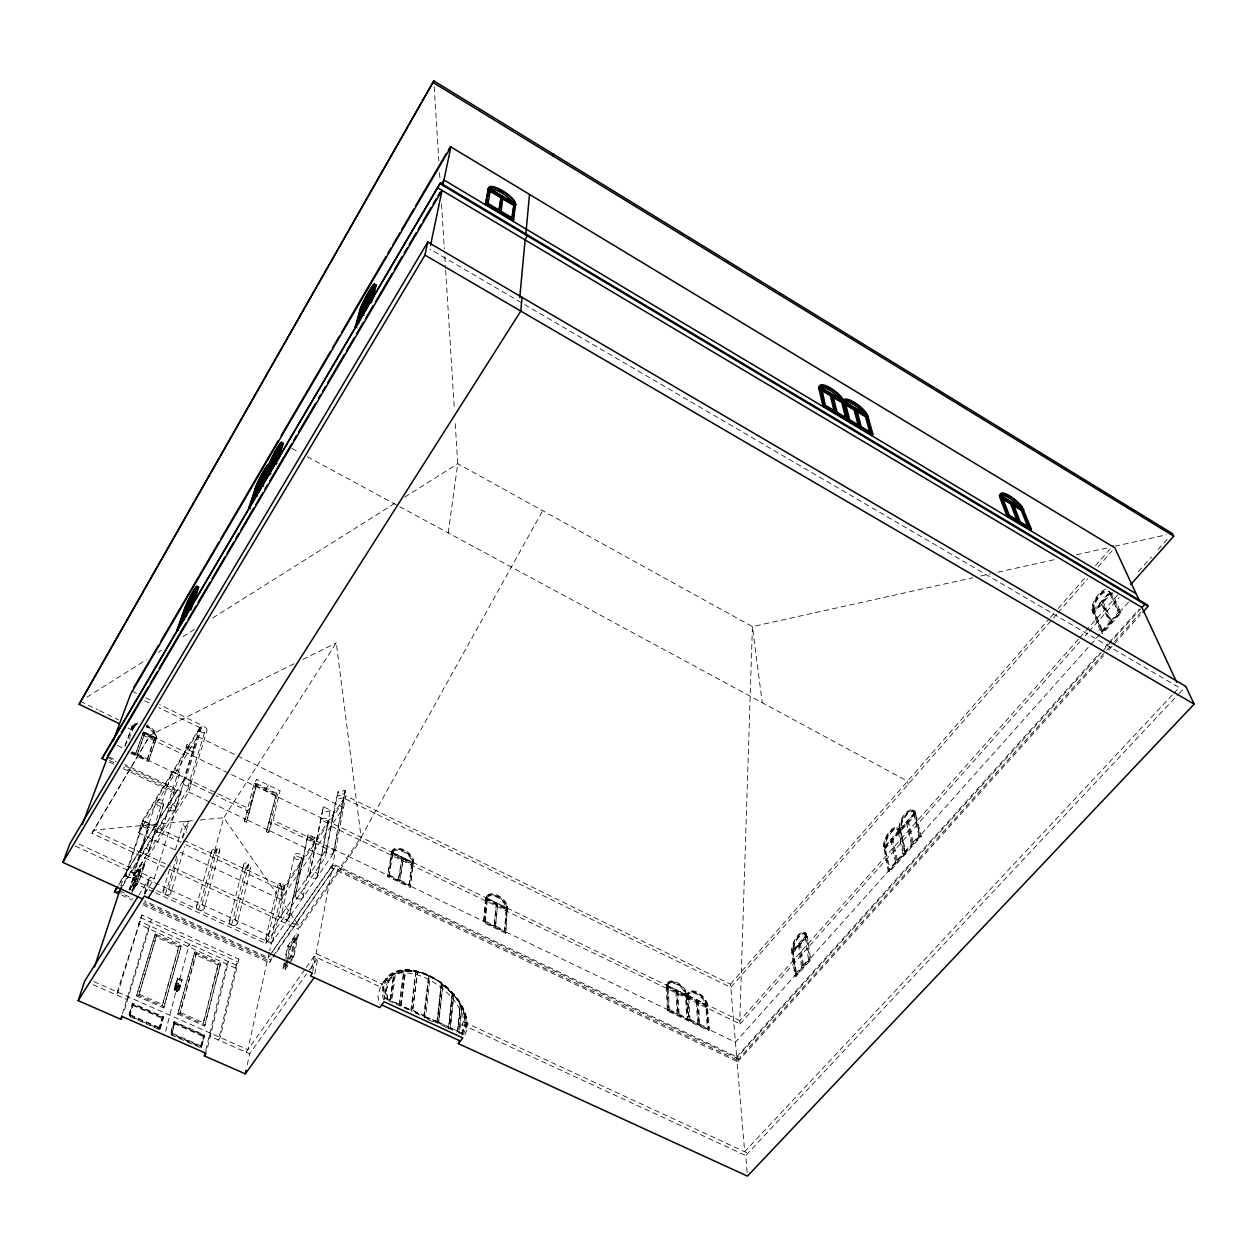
<?xml version="1.0" encoding="UTF-8"?>
<svg xmlns="http://www.w3.org/2000/svg" width="1257" height="1257" viewBox="0 0 1257 1257"><rect width="100%" height="100%" fill="white"/><g stroke="black" fill="none" stroke-linecap="round" stroke-linejoin="round"><path stroke-width="0.75" stroke-dasharray="5 3.75" d="M504.45 931.688L506.461 905.731A11.124 6.222 37.6 0 0 497.568 896.1A11.124 6.222 37.6 0 0 487.952 896.76L486.742 899.384L484.966 922.339L504.45 931.688L506.618 908.465L497.678 904.144L495.368 927.336L497.678 904.144M505.66 933.228L507.105 910.052L485.422 899.556L486.915 896.052A12.381 6.929 37.6 0 1 497.615 895.314A12.381 6.929 37.6 0 1 507.498 906.03L505.66 933.228L483.615 922.654L485.422 899.556L486.915 896.052M176.451 986.274L175.964 985.221A2.388 1.603 31.6 0 1 177.756 982.99A2.388 1.603 31.6 0 1 179.877 986.117A2.388 1.603 31.6 0 1 176.059 985.205L175.1 985.818L176.247 986.368L176.153 985.315L175.006 985.645L174.487 990.626L176.577 986.007L175.823 984.357L177.19 985.127L176.2 986.431L175.037 985.959L175.917 983.43M175.414 990.233L173.843 989.872M187.764 946.427L189.446 943.897L179.94 978.763C170.386 1004.673 182.941 983.477 177.614 987.311C181.919 983.021 174.362 988.96 179.72 986.258M177.583 991.207L176.011 990.846M496.389 903.532L494.08 926.708L496.389 903.532L487.417 899.179L486.679 900.169M486.208 898.582L483.615 922.654M484.966 922.339L487.417 899.179M175.76 984.482C175.053 987.138 176.404 983.115 178.62 987.232M461.743 1007.407L459.591 1031.887L461.932 1032.955L459.182 1032.406L461.743 1007.407L464.807 1015.342L465.216 1027.252M457.469 1031.62L460.298 1003.824L457.878 1031.101L450.257 1028.305L453.761 994.68L450.257 1028.305M448.529 1027.503L452.19 992.637L448.938 1026.985L438.662 1022.962L442.951 984.2L438.662 1022.962M179.295 986.211C176.404 985.975 178.824 987.483 177.913 985.441M436.933 1022.177L441.317 982.88L437.342 1021.642L425.652 1016.976L430.067 976.893M437.735 1023.245L441.82 983.257C428.37 973.924 410.52 966.366 394.509 973.688L387.486 980.759L394.509 973.688L390.786 1001.64M423.908 1016.175L428.763 975.573L423.908 1016.175L412.579 1010.958L417.56 971.802L412.579 1010.958M432.439 1021.532L424.3 1017.777L429.297 975.731L415.988 971.897L403.984 971.174L394.117 974.222M132.048 752.88L147.085 760.108L155.349 735.596A11.957 6.851 29 0 0 146.692 725.776M146.299 726.153A13.308 7.636 29 0 1 155.899 737.058L155.569 739.949L156.559 735.958A13.308 7.636 29 0 0 146.959 725.053M698.279 1001.248L699.725 1024.125L698.923 1025.052L697.478 1002.175L698.279 1001.248L706.638 1005.301L708.21 1028.21L707.392 1029.122L689.197 1020.385L687.846 996.738L688.836 994.098A10.873 5.766 41.7 0 1 697.164 992.983A10.873 5.766 41.7 0 1 706.151 1002.489L708.649 1030.661L667.326 1010.832L666.304 987.091L667.467 983.54A12.114 6.458 41.3 0 1 676.863 982.346A12.114 6.458 41.3 0 1 686.856 992.936L688.867 1019.851L688.066 1020.778L685.882 992.669A10.889 5.814 41.3 0 0 676.91 983.147A10.889 5.814 41.3 0 0 668.457 984.231L667.451 986.855L668.488 1010.439L686.825 1019.238L687.626 1018.311L686.338 995.481L677.916 991.412L677.13 992.323L678.277 1015.153L679.079 1014.21L677.916 991.412M686.746 996.99L687.06 994.334A12.099 6.411 41.7 0 1 696.315 993.093A12.099 6.411 41.7 0 1 706.308 1003.667M410.835 1010.157L415.8 971.535L405.178 971.441L400.857 1005.569L410.835 1010.157L401.25 1005.034L405.571 970.907M399.098 1004.767L403.701 971.362L395.342 974.348L391.744 1001.373L399.506 1004.233L391.744 1001.373M399.883 1005.836L403.984 971.174M391.618 851.586L392.451 850.266A12.57 7.149 35.4 0 1 403.843 849.779A12.57 7.149 35.4 0 1 413.679 860.558L410.159 887.395L387.423 876.49L391.728 851.288A12.57 7.149 35.4 0 1 403.12 850.8A12.57 7.149 35.4 0 1 412.94 861.564L410.159 887.395M408.965 885.839L411.856 861.249A11.297 6.426 35.4 0 0 403.026 851.57A11.297 6.426 35.4 0 0 392.781 852.01L388.869 876.192L408.965 885.839L412.579 862.946L403.356 858.484L399.6 881.346L403.356 858.484M389.984 1000.572L393.63 975.793L389.984 1000.572L387.596 999.472L386.15 989.997L389.104 980.256L386.543 989.463L387.596 999.472M448.199 532.889L457.752 463.723L455.065 420.749M402.051 857.84L398.265 880.701L402.051 857.84L392.797 853.362L392.074 854.383M392.451 850.266L387.423 876.49M388.869 876.192L392.797 853.362M314.847 974.018L317.817 958.007L307.588 972.384M331.078 866.23L330.811 867.66L737.686 1061.756L737.56 1060.232L334.535 867.88L273.335 957.001M155.475 892.784L265.84 943.583L325.249 857.321L337.992 791.831L345.078 790.48L333.765 850.58L335.619 850.235L271.308 943.363L269.752 950.449M311.799 968.754L314.14 956.31L380.431 986.918L385.082 979.91M333.828 852.167A3.881 3.064 9.3 0 0 328.925 848.255A3.881 3.064 9.3 0 0 327.433 853.362A3.881 3.064 9.3 0 0 333.828 852.167L345.141 792.036M312.726 971.362L345.801 795.775L730.506 984.168L736.681 1056.838L333.042 863.983L271.559 952.696M326.286 850.345L336.499 797.598M317.235 876.836L330.34 810.121L323.458 806.774L310.008 873.395M317.612 876.066A4.101 3.205 9.5 0 0 312.412 871.965A4.101 3.205 9.5 0 0 310.872 877.307A4.101 3.205 9.5 0 0 317.612 876.066L328.328 821.434M290.823 960.128L292.865 957.221L296.683 938.382L294.594 937.423L288.529 946.097L284.632 964.983L286.737 965.942L289.801 961.589M309.646 874.165L323.112 807.528M169.664 869.388L298.6 929.316L299.245 926.126L361.105 837.303L542.71 510.672M289.424 963.475L293.824 957.221L298.365 934.658L296.275 933.7L287.602 946.128L284.491 961.212M288.717 959.154L290.76 956.247L294.594 937.423M302.921 897.577L315.083 837.775L308.185 834.475L295.725 894.198M289.503 959.374L291.703 956.247L296.275 933.7M284.098 963.098L282.919 968.754L285.04 969.728L286.203 964.056M286.58 962.171L289.691 947.087L298.365 934.658M286.737 965.942L287.9 960.285M288.293 958.4L290.618 947.071L296.683 938.382M295.364 894.953L307.839 835.214M288.811 918.019L301.366 858.248L294.499 854.98L281.301 915.426M289.157 917.264A4.038 3.095 9.8 0 0 283.988 913.289A4.038 3.095 9.8 0 0 282.542 918.474A4.038 3.095 9.8 0 0 289.157 917.264L301.696 857.525A3.881 3.033 10.2 0 0 296.762 853.613A3.881 3.033 10.2 0 0 295.348 858.704A3.881 3.033 10.2 0 0 301.696 857.525M156.779 890.616L271.308 943.363L270.711 941.933L282.322 888.872L280.091 883.31L268.37 936.276A3.771 2.875 9.9 0 0 267.034 941.084A3.771 2.875 9.9 0 0 273.209 939.969L284.553 887.835M247.299 1064.742L249.656 1053.806L306.457 973.971M142.984 904.82L269.407 962.642L271.968 957.96M269.375 952.209L268.212 957.535L144.429 900.829M179.908 852.152L280.892 899.431L283.563 887.159L345.801 795.775M265.871 938.256L277.671 885.242M265.84 943.583L267.772 934.862L326.883 848.836L271.669 822.345L269.674 830.736L268.401 832.668L266.484 831.757L276.509 793.183L256.931 783.692L246.356 822.141L244.439 821.214L254.134 783.488L256.742 779.434L280.044 790.747L273.083 820.192L270.396 824.262M238.83 959.138L220.242 1037.496L218.467 1040.026L237.133 961.621L238.83 959.138L141.962 915.002L116.304 994.916L118.001 992.292L141.962 915.002M266.484 831.757L276.509 793.183M268.401 832.668L277.404 794.77L280.044 790.747M205.677 1050.459L226.763 964.135L228.46 961.636L206.557 1051.528M237.274 923.345A4.038 3.08 11.1 0 0 232.058 919.386A4.038 3.08 11.1 0 0 230.707 924.539A4.038 3.08 11.1 0 0 237.274 923.345L250.693 868.383M235.122 919.778L249.075 863.103A3.881 3.017 11.5 0 0 243.889 864.062A3.881 3.017 11.5 0 0 245.634 868.288L231.571 925.058M201.12 1045.934L203.76 1035.328L174.896 1022.585L171.361 1034.197L200.413 1046.955L201.12 1045.934L172.068 1033.16L171.361 1034.197M201.089 1047.961L204.734 1035.061L174.236 1021.595L173.545 1022.632L170.355 1034.464L201.089 1047.961L204.734 1035.061M229.403 921.507L243.575 864.8M204.592 1026.042L220.604 963.459L194.882 951.785L177.771 1014.163L204.592 1026.042L220.604 963.459M200.413 1046.955L203.76 1035.328M217.901 964.92L203.147 1023.905L218.577 963.93L217.901 964.92L195.605 954.817L196.281 953.812L179.924 1013.629L195.605 954.817M246.356 822.141L256.931 783.692M244.439 821.214L247.849 810.922L215.984 795.634M246.592 812.855L249.247 808.754L256.742 779.434M204.341 908.151A4.07 3.095 12.1 0 0 199.046 904.144A4.07 3.095 12.1 0 0 197.742 909.361A4.07 3.095 12.1 0 0 204.341 908.151L219.755 850.816M174.236 1021.595L171.062 1033.427L201.796 1046.924M172.068 1033.16L174.896 1022.585M177.771 1014.163L194.882 951.785M179.374 989.746L182.092 979.722L177.787 977.789L174.362 988.835L178.698 990.767L179.374 989.746L175.037 987.798L174.362 988.835M165.563 1031.51L177.127 986.871M198.622 909.879L223.746 817.726L336.263 642.861L361.105 837.303L360.57 840.399L298.6 929.316M176.797 991.019L177.347 986.352M178.698 990.767L182.092 979.722M202.126 904.553L217.65 847.297A3.912 3.048 12.6 0 1 219.441 851.555A3.912 3.048 12.6 0 1 214.256 852.529L217.65 847.297M174.629 990.06L177.787 977.789M160.299 1028.697L163.567 1016.882L132.676 1003.259L128.465 1016.065L159.608 1029.734L160.299 1028.697L129.157 1015.012L128.465 1016.065M196.406 906.297L211.537 851.209M163.661 1007.925L181.354 945.657L155.318 933.841L136.494 995.89L163.661 1007.925L181.354 945.657M158.932 1028.745L162.562 1017.149L133.321 1004.249L132.645 1005.286L129.502 1015.813L158.932 1028.745L162.562 1017.149M159.608 1029.734L163.567 1016.882M178.604 947.118L162.232 1005.789L179.28 946.097L178.604 947.118L156.041 936.889L138.726 995.371L156.701 935.868L156.041 936.889M387.879 980.224L384.862 990.17L386.15 998.655M380.431 986.918L377.948 995.67L379.221 1004.186M487.197 897.749A11.124 6.238 37.6 0 1 496.814 897.074A11.124 6.238 37.6 0 1 505.707 906.706L505.911 908.67L486.742 899.384L487.952 896.76M171.046 892.8A4.101 3.127 13.2 0 0 165.673 888.746A4.101 3.127 13.2 0 0 164.431 894.01A4.101 3.127 13.2 0 0 171.046 892.8L184.7 846.464M129.502 1015.813L133.321 1004.249M136.494 995.89L155.318 933.841M168.784 889.155L178.683 855.844M183.443 837.413A3.944 3.064 13.7 0 1 182.485 837.068L185.832 831.788L188.801 821.795A3.912 3.048 13.8 0 0 183.632 822.769A3.912 3.048 13.8 0 0 185.47 827.059L180.898 842.379L141.397 823.822L200.429 727.976L158.602 707.534M129.157 1015.012L132.676 1003.259M165.327 894.544L177.661 853.236M163.049 890.914L170.371 866.576M175.446 849.732L183.318 823.524M122.416 1013.896L148.279 928.499L149.929 925.938L123.579 1013.063M190.86 783.582L206.965 730.6M153.684 891.967L132.331 882.147L188.707 792.004L191.205 783.755L214.224 794.785M204.482 732.752L188.283 785.782L188.959 787.369M201.968 726.593L185.643 779.481L184.968 777.894L118.095 885.368M183.066 781.681L199.486 728.746M175.179 809.414A4.227 3.315 14.6 0 0 171.046 804.244A4.227 3.315 14.6 0 0 167.967 809.194A4.227 3.315 14.6 0 0 175.179 809.414L201.34 725.038L159.623 704.611M144.744 893.727L154.202 878.8L181.307 791.156M144.901 894.308L150.321 876.993L139.197 894.623M144.178 893.711L148.515 879.853M167.275 806.633L187.057 744.317L194.254 747.821A4.038 3.237 15.3 0 1 188.943 748.858A4.038 3.237 15.3 0 1 187.057 744.317M184.779 751.922L183.852 754.907L142.088 734.716M161.619 831.144A4.211 3.252 14.5 0 0 157.502 826.038A4.211 3.252 14.5 0 0 154.454 830.924A4.211 3.252 14.5 0 0 161.619 831.144L179.61 774.202M133.132 883.75L136.086 885.117L139.496 879.68L143.942 865.759L141.004 864.392L134.169 875.343L129.644 889.312L132.614 890.663L135.426 886.169L139.904 872.217L137.107 876.695L134.169 875.343M148.247 852.529A4.18 3.205 14.4 0 0 144.146 847.517A4.18 3.205 14.4 0 0 141.145 852.309A4.18 3.205 14.4 0 0 148.247 852.529L163.551 804.606A4.038 3.158 14.9 0 0 159.608 799.672A4.038 3.158 14.9 0 0 156.685 804.386A4.038 3.158 14.9 0 0 163.551 804.606L156.355 801.18L140.454 849.826M131.624 892.706L139.857 879.601L144.916 863.748L141.978 862.381L133.839 875.422L128.67 891.339M148.577 851.759L163.866 803.836M132.614 890.663L141.004 864.392M129.534 889.956L136.887 878.234L141.978 862.381M153.763 828.394L172.083 771.515L179.28 774.972A4.038 3.19 15.1 0 0 175.367 769.991A4.038 3.19 15.1 0 0 172.413 774.768A4.038 3.19 15.1 0 0 179.28 774.972M136.086 885.117L140.564 871.164L143.942 865.759M132.205 890.93L136.762 876.773L144.916 863.748M133.462 875.516L149.583 825.865M132.331 882.147L135.096 873.599L191.205 783.755M120.813 886.028L124.254 875.626L126.061 875.296L142.434 825.645L149.41 824.325L133.273 873.945L135.096 873.599M174.754 849.748L138.443 832.747L142.418 820.774L201.34 725.038M125.873 873.725L142.261 824.105M130.555 753.194L148.2 761.663L156.229 738.849M156.277 738.865L148.2 761.663M147.085 760.108L154.878 738.189L144.869 733.35L136.903 755.221L144.869 733.35M294.122 663.759L150.117 735.141L91.95 833.265L167.904 868.556M142.779 733.758L135.457 754.514L143.439 732.658L142.779 733.758L155.601 739.964M128.984 739.257L133.399 727.787M91.95 833.265L150.117 735.141M124.804 746.218L132.032 727.127L124.82 746.894M392.907 852.607L393.504 850.989A11.297 6.426 35.4 0 1 403.748 850.549A11.297 6.426 35.4 0 1 412.579 860.244L411.95 863.198L392.184 853.629L392.907 852.607L412.689 862.176M175.069 985.504L176.514 986.148L175.242 985.284M461.728 1034.998L465.624 1026.733C467.211 1008.931 454.94 993.753 441.82 983.257L428.904 976.265M462.906 1035.124L466.347 1027.833A47.467 29.257 37.9 0 0 428.716 975.259A47.467 29.257 37.9 0 0 383.668 989.699L385.098 998.969M461.523 1033.49L465.169 1025.775M132.284 726.829L133.368 725.069M133.666 727.065L132.739 728.903L131.341 728.227L133.541 724.802A13.308 7.636 29 0 1 137.799 723.074M154.218 739.289L154.878 738.189M155.868 737.403L156.528 736.303M155.774 738.205L156.434 737.105M138.443 832.747L197.773 736.555L343.57 807.654L280.892 899.431M118.645 885.148L175.964 792.193L123.516 767.163M119.666 889.485L180.835 791.25L124.914 764.539M122.73 885.902L180.882 792.554L124.899 765.827M129.644 889.312L136.526 878.313L139.496 879.68M185.47 827.059L188.801 821.795M150.243 922.072L151.877 919.511M133.006 728.18L134.64 725.556A11.957 6.851 29 0 1 138.459 724.001M128.465 996.911L126.768 999.535L91.761 984.074M248.493 813.766L249.766 811.833M265.793 789.145L268.417 785.106M265.494 790.354L266.735 788.438M268.495 823.351L269.768 821.434M245.634 868.288L249.075 863.103M179.531 986.635A2.388 1.603 31.6 0 0 177.41 983.508A2.388 1.603 31.6 0 0 175.729 985.724A2.388 1.603 31.6 0 0 179.531 986.635L180.065 985.739M210.972 1033.395L209.212 1035.941L249.656 1053.806M271.056 953.859L267.741 958.651L247.865 1049.705L93.662 981.528M272.156 952.256L332.634 865.036L739.745 1059.478M273.083 956.341L334.535 867.88M269.407 962.642L271.119 960.191L144.634 902.29M284.632 964.983L287.696 960.615M282.919 968.754L288.403 960.929M285.04 969.728L288.324 965.03M246.073 1052.219L305.152 968.974M306.268 967.387L316.057 953.607L382.395 984.262M391.367 852.277L392.09 851.256M391.524 852.765L390.77 853.77L413.129 864.58L413.867 863.575M392.781 852.01L393.504 850.989M412.972 861.909L413.694 860.904M411.856 863.968L412.579 862.946M413.003 862.758L413.742 861.736M415.988 971.897L411.62 1011.241L423.075 1016.504M486.098 897.325L486.836 896.351M485.893 898.032L486.632 897.058M506.791 907.35L507.545 906.376M505.864 909.455L506.618 908.465M506.885 908.198L507.639 907.224M507.859 909.078L507.074 910.037L506.744 907.004A12.381 6.929 37.6 0 0 496.876 896.304A12.381 6.929 37.6 0 0 486.176 897.042M425.652 1016.976L437.342 1021.642M464.839 1016.583L460.361 1005.003L452.661 993.171L449.33 1028.572L443.957 1026.812M460.361 1005.003L458.271 1032.688L460.848 1033.882M462.419 1034.527L462.089 1024.612L464.069 1020.715A48.504 29.995 38 0 0 426.123 978.229A48.504 29.995 38 0 0 382.725 983.1M667.608 983.037L668.394 982.11M666.634 984.781L667.436 983.854M666.54 985.504L667.326 984.577M668.504 983.87L669.29 982.943M667.483 987.656L668.268 986.729L676.722 990.815L677.853 1013.629L677.052 1014.556L675.92 991.742L676.722 990.815M667.326 1010.832L668.127 1009.905L667.09 986.164M668.488 1010.439L669.29 1009.512L668.268 986.729M686.133 994.208L686.919 993.297M687.94 992.904L688.742 991.977M686.306 995.073L687.108 994.161M685.552 996.408L686.338 995.481M687.029 994.648L687.815 993.721M686.935 995.387L687.736 994.46M688.852 993.721L689.637 992.81M686.699 996.958L687.846 993.423A12.099 6.411 41.7 0 1 697.101 992.182A12.099 6.411 41.7 0 1 707.094 1002.74L709.451 1029.734L708.649 1030.661M687.893 997.539L688.679 996.612L697.069 1000.682L698.515 1023.544L697.698 1024.471L696.284 1001.593L697.069 1000.682M689.197 1020.385L689.999 1019.458L688.679 996.612M706.387 1004.013L707.172 1003.102M706.575 1004.893L707.361 1003.966M705.837 1006.213L706.638 1005.301M707.801 1005.867L706.968 1006.763L666.336 987.106L666.681 984.467A12.114 6.474 41.3 0 1 676.077 983.273A12.114 6.474 41.3 0 1 686.055 993.863M730.506 984.168L1049.139 618.9M1050.428 617.423L1056.87 610.038M1058.158 608.561L1085.184 577.576M1095.491 565.76L1113.513 545.098M1056.681 614.312L730.773 987.421L345.235 798.823L282.872 890.302L185.957 844.767M1057.97 612.835L1087.666 578.848M1097.989 567.017L1112.194 550.77M792.523 950.528L805.25 936.135L804.779 934.548A11.014 4.714 -63.9 0 0 797.944 936.276A11.014 4.714 -63.9 0 0 792.507 948.438L796.734 974.489L795.508 973.892L792.617 951.313L798.541 944.62L799.751 945.233M884.378 846.668L898.079 831.16L897.467 829.651A11.407 5.091 -61.9 0 0 889.799 832.103A11.407 5.091 -61.9 0 0 884.237 844.625L890.192 869.923L904.16 854.304L898.174 828.614A12.696 5.657 -61.9 0 0 889.642 831.333A12.696 5.657 -61.9 0 0 883.467 845.27L888.243 871.211L889.485 871.855L921.271 836.298L915.08 811.551A12.774 5.735 -61.5 0 0 906.376 814.395A12.774 5.735 -61.5 0 0 900.169 828.394L905.276 854.194L904.034 853.534M899.886 829.133L913.776 813.42L913.132 811.943A11.486 5.154 -61.5 0 0 905.307 814.505A11.486 5.154 -61.5 0 0 899.729 827.09L905.998 852.246L920.14 836.424L913.839 810.891A12.774 5.735 -61.5 0 0 905.15 813.735A12.774 5.735 -61.5 0 0 898.944 827.75L899.132 830.924L900.405 831.537L899.399 829.259A12.696 5.672 -61.9 0 0 890.867 831.977A12.696 5.672 -61.9 0 0 884.692 845.914L884.881 849.056L883.64 848.444M1093.197 610.525L1109.318 592.298L1108.344 591.026L1109.617 591.796L1119.578 613.29L1103.127 631.705L1101.823 630.935L1093.496 611.216L1101.006 602.747L1102.279 603.501L1110.779 623.142L1109.475 622.372L1101.006 602.747M798.541 944.62L801.526 967.152L802.752 967.764L799.389 943.661L805.36 936.936L806.554 937.533M889.485 871.855L884.519 847.438L890.914 840.21L892.14 840.87M890.914 840.21L895.455 862.003L896.697 862.648L891.826 839.173L898.252 831.914L899.478 832.574M905.998 852.246L904.741 851.586L900.043 829.887L906.517 822.581L907.743 823.241M906.517 822.581L911.325 844.233L912.582 844.893L907.444 821.528L913.949 814.175L915.175 814.835M1128.566 602.229L1101.116 632.962L1091.862 609.425A14.016 6.536 -56.6 0 1 1105.469 589.439M1102.075 601.522L1103.363 602.292L1111.879 621.916L1110.575 621.147L1102.075 601.522L1109.632 592.99L1110.905 593.76M791.816 952.225L791.784 949.019A12.24 5.248 -63.9 0 1 797.834 935.475A12.24 5.248 -63.9 0 1 805.438 933.558L806.444 936.748L793.717 951.125L793.701 949.035A10.999 4.729 -63.9 0 1 799.138 936.874A10.999 4.729 -63.9 0 1 805.973 935.161M899.321 831.804L885.604 847.312L885.462 845.27A11.407 5.091 -61.9 0 1 891.024 832.747A11.407 5.091 -61.9 0 1 898.692 830.311L899.321 831.804L898.079 831.16M884.881 849.056L916.086 813.813L914.86 813.153L920.03 835.638L921.271 836.298M1078.506 639.153L739.776 1020.668L740.059 1023.952L327.731 824.498M1079.81 637.692L1117.599 595.127M1138.433 571.652L1151.475 556.977M1157.98 549.639L1167.109 539.379M740.059 1023.952L1079.952 641.651M1085.168 635.791L1087.776 632.868M1089.081 631.391L1119.029 597.703M795.508 973.892L801.526 967.152M805.36 936.936L808.455 959.405L802.39 966.193L803.616 966.79L800.599 944.258L799.389 943.661M895.455 862.003L888.95 869.278L890.192 869.923M898.252 831.914L902.919 853.644L896.382 860.951L897.624 861.611L893.051 839.833L891.826 839.173M904.741 851.586L911.325 844.233M913.949 814.175L918.883 835.764L912.268 843.164L913.525 843.84L908.67 822.188L907.444 821.528M1101.823 630.935L1109.475 622.372M1110.575 621.147L1118.274 612.52L1109.632 592.99M1099.812 634.424L735.439 1042.21L273.083 820.192M796.734 974.489L809.665 960.018L806.193 935.994L807.387 936.591L810.655 960.018L796.011 976.39L794.801 975.778L791.8 952.24L793.026 952.822L796.011 976.39M1092.459 612.395L1093.763 613.133L1111.958 592.566L1121.024 612.913L1102.405 633.732L1092.804 608.624A12.601 5.876 -56.6 0 1 1097.581 596.525A12.601 5.876 -56.6 0 1 1106.883 590.476M736.681 1056.838L1099.938 652.776M1105.186 646.931L1107.81 644.024M1109.13 642.563L1139.282 609.001M1101.305 652.682L736.728 1058.033L744.694 1151.726L1172.498 694.728M1102.609 651.22L1140.649 608.938M737.56 1060.232L1105.453 651.707M1106.757 650.246L1113.325 642.956M1114.645 641.494L1140.916 612.316M737.686 1061.756L1103.457 655.84M1108.705 650.01L1140.225 615.05M1173.834 693.298L1179.192 687.563L429.753 249.012M747.129 1172.372L745.7 1155.529L1177.715 694.932M1179.066 693.503L1185.775 686.338M388.712 980.79L393.63 975.793M86.922 697.164L146.519 659.642M158.115 652.352L161.43 650.262M182.941 636.718L194.536 629.427M212.747 617.957L396.505 502.281M404.785 497.065L457.752 463.723L752.409 626.615L972.918 577.717M302.906 659.391L336.263 642.861M980.586 576.02L990.17 573.899M997.838 572.186L1055.361 559.444M1076.448 554.761L1107.118 547.958M1114.802 546.261L1166.559 534.775M324.51 852.293L326.364 851.947M192.541 820.711L93.065 830.186L165.94 864.109M200.35 819.957L223.746 817.726L299.245 926.126L167.715 864.926M131.985 1004.296L162.876 1017.919M173.545 1022.632L204.027 1036.082M132.645 1005.286L161.87 1018.186M174.204 1023.622L203.053 1036.349M130.194 1014.76L159.639 1027.707M139.401 994.334L162.923 1004.752M180.631 1012.592L203.838 1022.884M137.186 994.853L164.353 1006.888M178.463 1013.142L205.3 1025.021M177.096 978.81L181.417 980.743M140.344 917.563L237.133 961.621M154.658 934.862L180.694 946.662M194.207 952.806L219.928 964.465M119.651 890.852L125.009 893.303M116.775 891.166L132.771 898.504M143.455 903.39L269.736 961.165M121.615 895.047L132.299 899.933M287.602 946.128L289.691 947.087M133.839 875.422L136.762 876.773M136.887 878.234L139.857 879.601M124.254 875.626L155.067 889.815M388.004 998.938L390.393 1000.038M412.987 1010.439L424.316 1015.656M439.07 1022.444L448.938 1026.985M450.65 1027.77L457.878 1031.101M388.13 1000.431L409.955 1010.471M424.709 1017.259L456.778 1032.013M291.703 956.247L293.824 957.221M290.76 956.247L292.865 957.221M135.772 886.091L132.818 884.724L137.94 868.838L140.878 870.205M132.472 884.802L135.426 886.169M135.112 887.143L132.158 885.792L137.28 869.891L140.218 871.242M137.626 869.797L140.564 871.164M79.222 844.138L154.202 878.8M464.116 1022.035L747.884 1153.203M75.184 846.008L267.772 934.862L268.37 936.276A3.771 2.875 9.9 0 1 273.209 939.969M462.089 1024.612L745.7 1155.529M288.529 946.097L290.618 947.071M142.418 820.774L181.809 839.299M183.585 840.132L283.563 887.159M107.411 757.468L116.163 761.648M109.532 760.485L114.78 762.999M109.233 761.962L114.466 764.46M123.186 768.624L179.154 795.32M188.707 792.004L209.432 801.919M211.16 802.752L245.696 819.265M247.629 820.192L267.757 829.824M269.674 830.736L325.249 857.321M109.186 757.028L116.178 760.359M132.708 751.765L136.117 753.399M137.579 754.106L147.76 758.992M389.607 875.171L399.003 879.68M400.339 880.324L409.719 884.818M485.721 921.334L494.834 925.718M496.138 926.33L505.22 930.699M669.29 1009.512L677.853 1013.629M679.079 1014.21L687.626 1018.311M689.999 1019.458L698.515 1023.544M699.725 1024.125L708.21 1028.21M117.42 745.448L122.479 747.884M131.215 752.079L216.235 792.9M217.98 793.733L249.247 808.754M128.104 727.944L133.352 730.474M254.134 783.488L277.404 794.77M255.69 785.609L275.252 795.084M143.565 731.857L155.13 737.466M487.48 898.409L506.665 907.695M668.237 985.928L686.291 994.68L685.505 995.607L686.825 1019.238M688.647 995.811L706.575 1004.5L705.774 1005.411L707.392 1029.122M80.307 701.327L97.763 709.781M99.507 710.629L118.708 719.931M130.917 725.839L134.405 727.536M144.885 732.611L739.776 1020.668L752.409 626.615L762.245 702.694M142.905 732.972L154.47 738.566L154.674 736.696A11.957 6.866 29 0 0 146.048 726.876M131.812 690.989L137.029 693.55M145.718 697.792L150.934 700.353M144.665 700.715L151.641 704.124M791.8 949.381L792.994 949.978M791.8 950.276L792.994 950.873M809.429 959.405L810.655 960.018M792.617 951.313L793.827 951.91M808.455 959.405L809.665 960.018M805.25 936.135L806.444 936.748M804.464 932.474L805.674 933.087M805.517 933.841L806.727 934.454M803.899 933.574L805.108 934.187M805.721 934.532L806.931 935.129M902.919 853.644L904.16 854.304M883.482 845.631L884.708 846.275M883.545 846.511L884.771 847.155M884.519 847.438L885.745 848.082M898.975 828.112L900.201 828.756M897.027 827.656L898.252 828.3M899.038 828.976L900.263 829.636M898.284 828.882L899.509 829.526M900.043 829.887L901.285 830.547M898.551 829.526L899.776 830.186M896.43 828.787L897.655 829.447M918.883 835.764L920.14 836.424M912.645 809.948L913.886 810.608M913.965 811.142L915.19 811.802M914.232 811.786L915.473 812.446M912.063 811.095L913.289 811.755M913.776 813.42L915.002 814.08L901.112 829.777L900.97 827.75A11.486 5.154 -61.5 0 1 906.533 815.164A11.486 5.154 -61.5 0 1 914.358 812.603M291.86 448.372L298.742 452.08M307.321 456.731L907.523 781.241L908.214 784.274M1091.924 609.771L1094.486 611.279L1103.127 631.705M1093.496 611.216L1094.768 611.97M1092.097 610.588L1093.386 611.342M1121.024 612.913L1119.72 612.143L1109.742 590.633L1110.607 590.853M1118.274 612.52L1119.578 613.29M1109.318 592.298L1110.607 593.068L1094.486 611.279L1094.077 609.378A12.586 5.892 -56.6 0 1 1099.875 596.038A12.586 5.892 -56.6 0 1 1109.617 591.796M442.543 984.718L451.782 993.156M441.411 983.775L452.269 993.674M385.255 989.636L386.81 999.818M384.689 999.504L383.275 990.217A47.467 29.272 37.9 0 1 428.323 975.778A47.467 29.272 37.9 0 1 465.938 1028.352M434.199 86.749L438.834 160.975M439.557 172.696L440.06 180.505M441.521 203.948L444.334 248.87M444.821 256.679L445.544 268.401M445.669 270.349L454.343 409.028M464.399 1015.86L464.76 1026.293M383.574 999.991A48.567 29.948 37.9 0 1 426.971 974.426A48.567 29.948 37.9 0 1 464.65 1035.218M132.881 725.918A13.308 7.636 29 0 1 140.014 724.236M133.98 726.672A11.957 6.866 29 0 1 135.615 725.619M185.832 831.788A3.944 3.064 13.7 0 1 186.68 832.307M282.322 888.872A3.645 2.828 10.3 0 1 277.766 886.719A3.645 2.828 10.3 0 1 280.091 883.31M315.083 837.775A3.897 3.08 10 0 1 309.851 838.765A3.897 3.08 10 0 1 308.185 834.475M330.34 810.121A3.912 3.127 9.9 0 1 325.092 811.111A3.912 3.127 9.9 0 1 323.458 806.774M345.078 790.48A3.724 3.001 9.7 0 1 342.611 794.094A3.724 3.001 9.7 0 1 337.992 791.831M1093.134 610.179A14 6.552 -56.6 0 1 1104.416 591.23M688.05 995.025L687.846 996.738L705.774 1005.411L705.35 1003.4A10.873 5.766 41.7 0 0 696.362 993.894A10.873 5.766 41.7 0 0 688.05 995.025M667.671 985.158L667.451 986.855L685.505 995.607L685.096 993.596A10.889 5.814 41.3 0 0 676.125 984.074A10.889 5.814 41.3 0 0 667.671 985.158M139.983 921.412L138.333 923.989L235.578 968.141L237.29 965.659L139.983 921.412M217.052 849.496L213.659 854.729A3.912 3.048 12.6 0 1 211.867 850.47A3.912 3.048 12.6 0 1 217.052 849.496M248.635 864.879L245.194 870.064A3.897 3.017 11.5 0 0 250.379 869.106A3.897 3.017 11.5 0 0 248.635 864.879M807.371 936.622L793.026 952.822L792.994 949.616A12.24 5.248 -63.9 0 1 799.028 936.088A12.24 5.248 -63.9 0 1 806.633 934.171L807.371 936.622M343.695 797.818L336.577 799.169A3.74 3.001 9.6 0 1 339.029 795.54A3.74 3.001 9.6 0 1 343.695 797.818M314.281 841.734L307.368 838.419A3.912 3.095 10 0 1 312.616 837.429A3.912 3.095 10 0 1 314.281 841.734M192.95 752.032L185.722 748.528A4.054 3.237 15.2 0 1 191.064 747.475A4.054 3.237 15.2 0 1 192.95 752.032M327.778 823.131L320.834 819.768A3.944 3.143 9.8 0 1 326.129 818.778A3.944 3.143 9.8 0 1 327.778 823.131M282.134 889.767L279.887 884.205A3.645 2.828 10.3 0 1 284.459 886.358A3.645 2.828 10.3 0 1 282.134 889.767M200.083 731.15A3.865 3.111 15.2 0 0 206.667 731.354A3.865 3.111 15.2 0 0 202.943 726.515A3.865 3.111 15.2 0 0 200.083 731.15M296.605 898.032A4.07 3.143 9.6 0 0 303.283 896.822A4.07 3.143 9.6 0 0 298.098 892.784A4.07 3.143 9.6 0 0 296.605 898.032M126.533 876.035A3.897 2.97 14.4 0 0 133.163 876.239A3.897 2.97 14.4 0 0 129.314 871.588A3.897 2.97 14.4 0 0 126.533 876.035M183.695 784.148A4.022 3.174 14.6 0 0 190.545 784.352A4.022 3.174 14.6 0 0 186.649 779.403A4.022 3.174 14.6 0 0 183.695 784.148M142.889 826.383A3.755 2.923 14.9 0 0 149.284 826.572A3.755 2.923 14.9 0 0 145.592 822.015A3.755 2.923 14.9 0 0 142.889 826.383"/><path stroke-width="1.5" d="M847.202 418.377L825.362 405.304L821.261 386.449A13.167 3.755 36.6 0 1 830.641 388.696A13.167 3.755 36.6 0 1 841.954 398.878L847.202 418.377L846.15 419.759L837.445 414.559M871.871 435.755L872.924 434.372L824.105 405.178L820.067 385.585A14.644 4.18 36.6 0 1 830.5 388.099A14.644 4.18 36.6 0 1 843.086 399.427L848.805 419.948L847.752 421.346M553.127 156.041L553.253 154.092M522.032 297.296L520.807 311.06L148.295 897.844M527.657 234.996L525.112 239.914L519.754 297.626M525.772 234.823L529.511 194.395M513.893 213.69L513.06 221.263L515.684 204.561L488.549 188.267L485.391 204.734L488.596 188.283M514.176 203.115L512.51 218.137L488.046 203.508L490.78 187.796A14.126 4.132 33.4 0 1 502.769 191.425A14.126 4.132 33.4 0 1 513.909 201.701L514.176 203.115L490.199 188.707M511.756 217.885L514.129 203.634M500.852 207.484L501.307 203.87M501.119 211.317L502.941 196.909L501.999 198.465L513.186 205.174M372.166 300.832L376.157 284.946A15.163 1.414 -61.7 0 0 374.963 285.669M499.485 210.343L501.354 195.951L498.762 210.123M373.722 286.282L373.832 285.37A13.623 1.257 -61.7 0 0 368.631 292.284A13.623 1.257 -61.7 0 0 361.466 306.488L356.344 324.699L369.385 302.513L373.722 286.282L375.309 287.193L375.419 286.282A13.623 1.273 -61.7 0 0 375.089 286.203M487.873 199.706L487.088 205.08L498.526 211.914M488.392 196.123L488.926 192.557M442.825 185.313L450.886 146.928L1114.77 547.801L1139.439 600.799M430.554 245.225L442.04 190.42L105.745 760.296L102.021 758.521L440.406 182.925L1147.5 605.01L1148.097 606.298L1142.849 612.128M142.544 898.912L62.85 862.396L424.96 255.124L427.757 242.051L1185.775 686.338L1194.15 704.124L747.459 1176.112L458.334 1043.624L459.685 1040.592M102.021 758.521L440.406 182.925M205.221 1052.266L204.341 1055.896L245.319 1073.855L246.105 1070.21M278.143 459.779L283.171 443.328A14.33 1.304 -62.2 0 0 282.369 443.422M280.704 444.837L280.955 443.737A12.884 1.147 -62.2 0 0 276.65 449.205A12.884 1.147 -62.2 0 0 269.705 462.922L263.043 483.332L274.874 463.205L280.704 444.837L282.228 445.669L282.495 444.569A12.884 1.163 -62.2 0 0 282.322 444.224M250.457 508.519L248.902 507.702L256.224 485.846A14.236 1.273 -62.3 0 1 263.907 470.668A14.236 1.273 -62.3 0 1 268.558 464.807L268.134 466.536L269.689 467.337L268.385 465.483M267.6 467.164L267.882 466.033A12.79 1.147 -62.3 0 0 263.687 471.312A12.79 1.147 -62.3 0 0 256.789 484.951L249.907 505.644L261.582 485.799L267.6 467.164L269.139 467.981M119.352 723.718L79.112 704.25L433.822 80.888L1172.31 533.502L1173.724 536.189L1130.75 584.521M372.858 296.463L375.167 287.743M356.925 327.731L355.307 326.82L370.061 301.727L374.57 284.035A15.163 1.398 -61.7 0 0 368.788 291.718A15.163 1.398 -61.7 0 0 360.806 307.509L359.926 310.086M366.4 306.488L368.285 299.433L366.698 298.538L362.409 314.391L364.027 315.303M365.834 310.306L369.149 297.988L374.303 289.204M363.273 312.899L367.563 297.076L369.149 297.988M358.434 323.835L362.315 309.615L368.285 299.433M359.958 316.591L360.979 312.883M355.307 326.82L359.895 310.118L374.413 285.386L376 286.297M178.745 630.291L177.237 629.537L184.48 609.142L196.501 588.637L189.43 608.812L190.954 609.582L198.543 587.475A13.686 1.178 -62.6 0 0 197.208 588.087M197.883 588.716L197.538 589.894L196.045 589.14L196.422 587.883A12.319 1.053 -62.6 0 0 192.871 592.126A12.319 1.053 -62.6 0 0 186.146 605.387L184.496 609.111L185.973 609.865L186.665 608.089M138.16 896.272L84.738 980.979L78.17 1000.619L120.782 1019.286L121.866 1015.703M278.677 456.951L282.039 446.298M273.523 464.084L275.802 456.92L270.365 466.174L266.327 478.76M272.596 468.107L276.571 455.6L279.305 450.949M248.902 507.702L275.409 462.639L281.269 444.161L255.155 488.674L256.695 489.46L253.851 498.133M274.262 456.102L268.542 473.968L270.114 474.8M267.191 474.015L268.935 468.61L267.395 467.793M267.427 474.282L269.611 467.463M277.31 443.454L278.127 440.94L220.776 538.939M258.848 492.288L263.546 477.786L268.935 468.61M268.15 466.504L262.022 485.391L263.656 486.098M259.838 488.172L262.776 479.106L261.252 478.288L255.344 496.421M252.657 502.816L257.418 488.219L262.776 479.106M94.479 966.994L119.651 890.852M121.709 887.552L118.048 893.428L114.513 891.81L117.058 887.033M360.885 308.154L362.472 309.049L362.754 308.216M194.222 599.385L197.302 590.586L195.809 589.816M186.099 616.763L192.305 599.07L197.302 590.586M185.407 607.288L178.227 627.526L189.006 609.189L196.045 589.14M180.992 624.729L186.649 608.718L191.598 600.28M190.121 599.526L183.239 618.994L184.763 619.748M183.962 617.768L190.828 598.316L192.305 599.07M268.102 466.598L269.124 463.833A14.346 1.288 -62.2 0 1 276.854 448.576A14.346 1.288 -62.2 0 1 281.647 442.495L281.254 444.192L282.809 444.994M269.689 467.258L270.255 465.75L268.715 464.933M270.899 464.634L270.569 465.546L269.029 464.713M113.036 741.206L130.728 693.895L450.886 146.928M82.412 824.403L107.411 757.468M256.695 489.46L257.324 487.763M257.622 487.575L257.968 486.663M62.85 862.396L69.936 843.588L427.757 242.051M79.112 704.25L433.822 80.888M133.792 687.61L158.508 645.375M160.472 641.997L218.812 542.317M281.097 435.865L330.56 351.316M332.539 347.922L339.469 336.09M341.448 332.712L385.978 256.601M387.957 253.223L390.927 248.148M392.907 244.769L399.836 232.938M401.816 229.544L413.679 209.259M415.658 205.865L446.345 153.448M448.325 150.07L450.289 146.676M275.424 457.265L277.373 453.95M362.472 309.049L364.436 305.687M369.385 297.28L371.365 293.918M197.977 589.423L196.485 588.653L197.066 586.705A13.701 1.178 -62.6 0 0 193.107 591.45A13.701 1.178 -62.6 0 0 185.643 606.188M361.482 311.029L362.032 309.426L360.46 308.531M177.237 629.537L189.43 608.812M441.961 183.318L443.941 179.955L1136.155 593.744M107.442 756.195L119.399 735.926M121.379 732.548L148.279 686.966M150.259 683.588L157.235 671.772M159.23 668.394L186.115 622.812M188.11 619.434L196.076 605.921M198.072 602.543L210.013 582.29M212.009 578.911L224.956 556.961M226.951 553.583L233.928 541.767M235.907 538.389L238.909 533.329M240.888 529.951L253.835 508.001M255.831 504.623L262.807 492.807M264.803 489.429L267.788 484.354M269.768 480.975L291.687 443.831M293.682 440.469L296.668 435.393M298.663 432.015L315.586 403.324M318.571 398.249L320.566 394.871M322.562 391.493L325.547 386.433M327.543 383.055L344.465 354.348M346.461 350.97L354.427 337.473M356.422 334.095L363.399 322.279M365.378 318.901L373.345 305.388M375.34 302.01L392.278 273.303M394.258 269.925L402.24 256.428M404.22 253.05L407.205 247.99M409.201 244.612L416.177 232.781M418.172 229.418L421.158 224.343M423.153 220.965L431.12 207.468M433.099 204.09L436.1 199.015M438.08 195.636L440.076 192.274M488.203 188.99L489.382 187.042M490.12 189.21L489.177 190.765L500.412 197.506M514.317 204.137L515.26 202.597M514.443 204.75L515.386 203.21M514.694 206.085L515.684 204.561M114.513 891.81L117.608 886.813M78.17 1000.619L144.366 896.037L312.396 973.138L310.463 975.856L379.724 1007.595L384.108 1001.75L462.827 1037.921L458.334 1043.624M120.782 1019.286L122.495 1016.662L206.117 1053.335L204.341 1055.896M245.319 1073.855L314.187 977.569M819.03 387.187L820.051 385.789M819.014 387.69L820.035 386.292M872.924 434.372L867.911 416.177L819.957 387.36L818.936 388.759L823.068 406.577L824.105 405.178M819.988 387.392L818.967 388.774L819.03 386.967A14.644 4.18 36.6 0 1 821.497 386.166M820.334 389.591L821.355 388.209M834.114 411.102L830.374 395.625L831.396 394.242L835.575 411.416M846.15 419.759L841.797 402.491L842.834 401.109M842.818 403.104L843.903 399.915A14.597 4.132 36.8 0 1 854.132 402.319A14.597 4.132 36.8 0 1 866.733 413.632L867.88 416.161M843.164 403.293L844.217 401.941M835.984 413.679L837.036 412.28L832.825 395.107M844.06 403.324L845.097 400.763A13.12 3.724 36.8 0 1 854.304 402.931A13.12 3.724 36.8 0 1 865.617 413.113L871.321 432.801L849.669 419.838L845.097 401.957L866.372 414.747L865.335 416.098M844.217 403.937L845.238 402.554M858.735 427.286L854.163 409.908L855.2 408.541L859.788 425.903L858.735 427.286L850.062 422.101M847.375 421.126L848.428 419.728L843.856 401.721M856.614 409.389L861.234 426.767L860.181 428.15L870.268 434.184L865.492 416.711L866.544 415.344M999.582 495.635L1000.635 494.347M999.676 496.201L1000.745 494.897M1022.617 511.049L1023.685 509.761L1000.918 496.091L1008.24 515.307L1007.14 516.627L999.849 497.379L1000.949 496.106L1000.603 494.111A14.283 3.897 38.2 0 1 1009.56 495.839A14.283 3.897 38.2 0 1 1022.208 507.105L1031.384 529.15L1030.284 530.454M1001.169 498.181L1002.238 496.876M1009.78 517.585L1017.746 522.362L1010.581 503.821L1011.649 502.533L1018.846 521.042M1021.297 508.692L1022.381 507.404M1027.975 527.186L1021.312 510.263L1022.381 508.975M1022.585 511.033L1023.654 509.745M1176.709 682.221L1141.953 607.477L1144.797 604.334M381.719 1004.94L460.361 1041.032M185.502 606.518L186.979 607.272M185.188 607.335L186.884 608.027M189.006 609.189L190.53 609.959M185.156 607.964L186.649 608.718M196.988 586.94L198.48 587.695M196.83 587.475L198.323 588.245M256.098 486.176L257.622 486.978M255.894 487.402L257.418 488.219M257.669 495.918L256.114 495.101L262.006 476.984L263.546 477.786M268.841 465.357L270.365 466.174M270.899 473.465L269.328 472.632L275.032 454.767L276.571 455.6M275.409 462.639L276.98 463.487M274.874 463.205L276.446 464.053M281.599 442.684L283.139 443.517M281.489 443.171L283.029 443.988M370.061 301.727L371.695 302.654M360.728 308.703L362.315 309.615M374.555 284.192L376.142 285.103M374.507 284.585L376.094 285.496M424.96 255.124L1194.15 704.124M500.16 212.889L511.552 219.708M824.325 406.702L834.538 412.815M1019.113 523.179L1027.063 527.924M440.217 183.852L1148.097 606.298M437.829 187.906L1141.953 607.477M486.349 203.147L514.019 219.708M1008.24 515.307L1031.384 529.15M821.23 387.612L842.677 400.512M1022.13 508.331L1001.986 496.232L1001.766 494.944A12.837 3.504 38.2 0 1 1009.811 496.499A12.837 3.504 38.2 0 1 1021.187 506.618L1029.75 527.563L1009.277 515.323L1001.986 496.232L1000.808 496.876M490.858 191.221L498.856 196.013M503.648 198.905L511.646 203.697M821.842 389.984L828.442 393.96M833.391 396.929L839.99 400.889M845.694 404.314L852.246 408.242M857.148 411.196L863.7 415.124M1004.28 499.548L1009.308 502.564M1014.336 505.581L1019.38 508.614M487.622 189.823L489.492 186.884A15.713 4.604 33.4 0 1 502.831 190.923A15.713 4.604 33.4 0 1 515.213 202.346L515.637 204.545M822.015 390.597L830.374 395.625M833.47 397.479L841.797 402.491M845.867 404.927L854.163 409.908M857.243 411.746L865.492 416.711M999.849 497.379L999.535 495.415A14.267 3.897 38.2 0 1 1001.342 494.268M1002.74 499.123L1010.581 503.821M1021.312 510.263L1011.932 504.638L1016.504 516.438M433.366 82.679L1173.724 536.189M1020.118 507.907L1020.574 508.755M864.957 415.281L864.58 414.464A13.12 3.724 36.8 0 0 853.267 404.298A13.12 3.724 36.8 0 0 844.06 402.146M840.933 400.26L840.98 400.37A13.167 3.755 36.6 0 0 829.62 390.079A13.167 3.755 36.6 0 0 820.24 387.832M1023.308 512.809L1025.398 518.104M1013.001 503.334L1020.213 521.859M1003.086 503.209L1007.548 514.961M868.87 424.835L870.378 430.287M843.274 404.895L846.464 417.513M488.549 188.424A15.697 4.604 33.4 0 1 490.057 188.031M498.463 190.577A15.697 4.604 33.4 0 1 501.92 192.478M826.477 387.832A14.644 4.18 36.6 0 1 829.494 389.481M838.309 396.269A14.644 4.18 36.6 0 1 840.493 398.642M843.683 400.543A14.581 4.148 36.8 0 1 847.438 400.952M850.125 402.067A14.581 4.148 36.8 0 1 853.126 403.686M859.222 408.038A14.581 4.148 36.8 0 1 861.909 410.458M1005.71 495.635A14.267 3.897 38.2 0 1 1008.507 497.143M273.539 458.679A12.884 1.163 -62.2 0 1 275.016 455.741M276.603 452.803A12.884 1.163 -62.2 0 1 278.158 450.053M263.656 474.863A12.79 1.147 -62.3 0 1 266.625 469.804M267.82 468.013A12.79 1.147 -62.3 0 1 268.731 466.881M366.824 299.307A13.623 1.273 -61.7 0 1 371.805 290.556M373.219 288.419A13.623 1.273 -61.7 0 1 374.335 286.926M189.964 601.066A12.303 1.068 -62.6 0 1 196.705 589.187M489.837 189.351A14.11 4.148 33.4 0 1 501.842 192.965A14.11 4.148 33.4 0 1 512.966 203.241M1000.698 496.232A12.821 3.504 38.2 0 1 1007.454 497.049A12.821 3.504 38.2 0 1 1018.563 505.895"/></g></svg>
